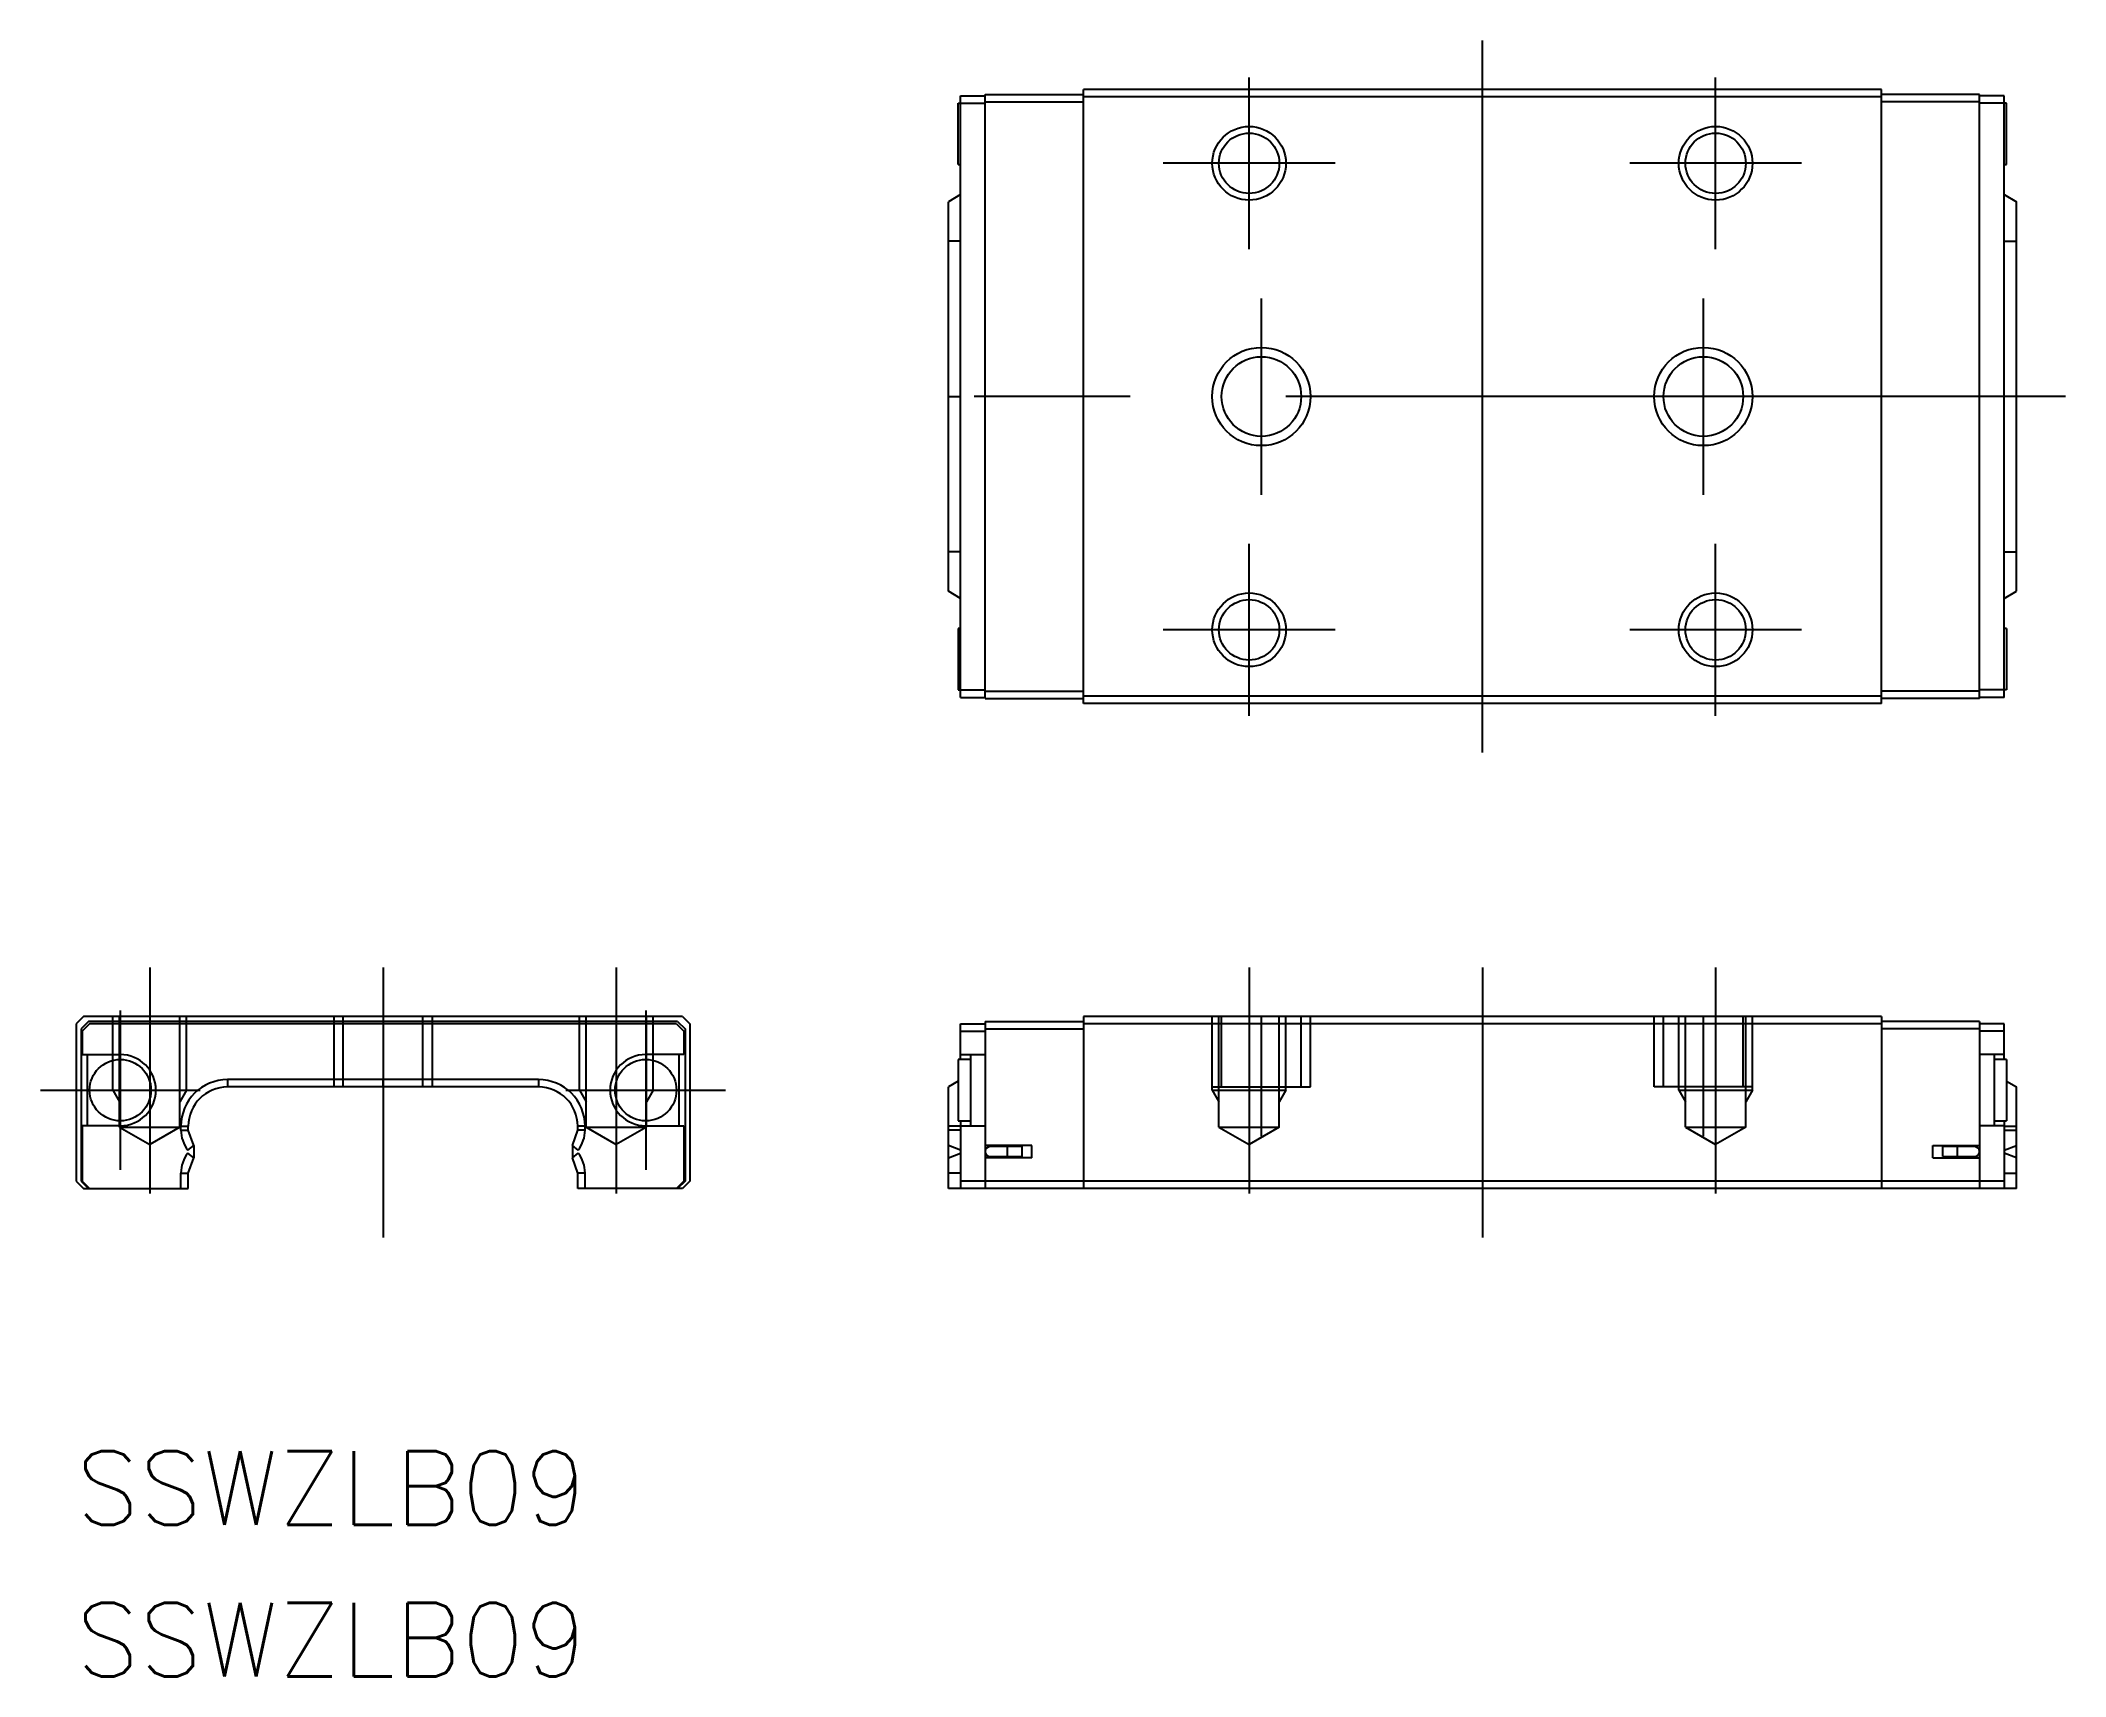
# Model space of a CAD drawing. Extents: x -58.7 to 23.8, y -52.1 to 14.5.
import ezdxf

# ---------------------------------------------------------------- set-up
doc = ezdxf.new("R2010")
doc.units = 0
doc.linetypes.add('CENTER', pattern=[50.8, 31.75, -6.35, 6.35, -6.35])
doc.linetypes.add('DASHED', pattern=[19.05, 12.7, -6.35])
doc.layers.get('0').update_dxf_attribs({"linetype": 'CONTINUOUS'})
doc.layers.add('CENTER', color=1, linetype='CONTINUOUS')
doc.styles.get("Standard").update_dxf_attribs({"font": 'txt.shx', "height": 3, "bigfont": 'bigfont.shx'})

msp = doc.modelspace()

# ---------------------------------------------------------------- linework, layer by layer
at = {"color": 7, "linetype": 'CONTINUOUS'}
for p, q in [((16.25, 12.5), (-16.25, 12.5)), ((-16.25, -12.5), (-16.25, 12.5)), ((16.25, -12.5), (16.25, 12.5)), ((-21.35, 11.95), (-20.25, 11.95)), ((-21.35, 9.45), (-21.35, 11.95)), ((-21.25, 12.25), (-20.25, 12.25)), ((-21.25, -12.25), (-21.25, 12.25)), ((-20.25, -12.3), (-20.25, 12.3)), ((-20.25, 12.3), (-16.25, 12.3)), ((-20.25, 12), (-16.25, 12)), ((16.25, 12.2), (-16.25, 12.2)), ((20.25, 12.3), (16.25, 12.3)), ((20.25, 12), (16.25, 12)), ((20.25, -12.3), (20.25, 12.3)), ((21.25, 12.25), (20.25, 12.25)), ((21.35, 11.95), (20.25, 11.95)), ((21.25, -12.25), (21.25, 12.25)), ((21.35, 9.45), (21.35, 11.95)), ((-21.35, 9.45), (-21.25, 9.45)), ((21.25, 9.45), (21.35, 9.45)), ((-21.25, 8.23), (-21.75, 7.93)), ((-21.75, -7.93), (-21.75, 7.93)), ((21.25, 8.23), (21.75, 7.93)), ((21.75, -7.93), (21.75, 7.93)), ((-21.25, 6.33), (-21.75, 6.33)), ((21.25, 6.33), (21.75, 6.33)), ((-21.75, 0), (-21.25, 0)), ((21.75, 0), (21.25, 0)), ((-21.25, -6.33), (-21.75, -6.33)), ((21.25, -6.33), (21.75, -6.33)), ((-21.25, -8.23), (-21.75, -7.93)), ((21.25, -8.23), (21.75, -7.93)), ((-21.25, -9.45), (-21.35, -9.45)), ((-21.35, -9.45), (-21.35, -11.95)), ((21.35, -9.45), (21.25, -9.45)), ((21.35, -9.45), (21.35, -11.95)), ((-21.35, -11.95), (-20.25, -11.95)), ((-21.25, -12.25), (-20.25, -12.25)), ((-20.25, -12), (-16.25, -12)), ((-20.25, -12.3), (-16.25, -12.3)), ((16.25, -12.2), (-16.25, -12.2)), ((20.25, -12), (16.25, -12)), ((20.25, -12.3), (16.25, -12.3)), ((21.35, -11.95), (20.25, -11.95)), ((21.25, -12.25), (20.25, -12.25)), ((16.25, -12.5), (-16.25, -12.5)), ((-56.974, -25.247), (-57.274, -25.547)), ((-57.274, -25.547), (-57.274, -31.947)), ((-56.774, -25.447), (-57.074, -25.747)), ((-56.724, -25.547), (-57.024, -25.847)), ((-32.574, -25.247), (-56.974, -25.247)), ((-32.774, -25.447), (-56.774, -25.447)), ((-32.824, -25.547), (-56.724, -25.547)), ((-32.824, -25.547), (-32.524, -25.847)), ((-32.774, -25.447), (-32.474, -25.747)), ((-32.574, -25.247), (-32.274, -25.547)), ((-32.274, -25.547), (-32.274, -31.947)), ((-21.25, -25.547), (-20.25, -25.547)), ((-21.25, -26.997), (-21.25, -25.547)), ((-20.25, -25.447), (-20.25, -32.247)), ((-20.25, -25.447), (-16.25, -25.447)), ((-16.25, -25.247), (-16.25, -32.247)), ((16.25, -25.247), (-16.25, -25.247)), ((16.25, -25.547), (-16.25, -25.547)), ((16.25, -25.247), (16.25, -32.247)), ((20.25, -25.447), (16.25, -25.447)), ((20.25, -25.447), (20.25, -32.247)), ((21.25, -25.547), (20.25, -25.547)), ((21.25, -26.997), (21.25, -25.547)), ((-57.074, -25.747), (-57.074, -31.947)), ((-57.024, -25.847), (-57.024, -26.797)), ((-32.524, -25.847), (-32.524, -26.797)), ((-32.474, -25.747), (-32.474, -31.947)), ((-21.25, -25.847), (-20.25, -25.847)), ((-20.25, -25.747), (-16.25, -25.747)), ((20.25, -25.747), (16.25, -25.747)), ((21.25, -25.847), (20.25, -25.847)), ((-57.024, -26.797), (-55.474, -26.797)), ((-56.824, -26.797), (-56.824, -29.697)), ((-32.524, -26.797), (-34.074, -26.797)), ((-32.724, -26.797), (-32.724, -29.697)), ((-21.35, -26.997), (-21.35, -29.497)), ((-20.85, -26.997), (-21.35, -26.997)), ((-21.25, -26.797), (-20.25, -26.797)), ((-20.85, -26.797), (-20.85, -29.697)), ((21.25, -26.797), (20.25, -26.797)), ((20.85, -26.797), (20.85, -29.697)), ((21.35, -26.997), (20.85, -26.997)), ((21.35, -26.997), (21.35, -29.497)), ((-51.104, -27.817), (-51.104, -28.117)), ((-38.444, -27.817), (-51.104, -27.817)), ((-44.774, -28.117), (-44.774, -27.817)), ((-38.444, -27.817), (-38.444, -28.117)), ((-21.35, -27.877), (-21.75, -28.117)), ((21.35, -27.877), (21.75, -28.117)), ((-38.444, -28.117), (-51.104, -28.117)), ((-21.75, -32.247), (-21.75, -28.117)), ((21.75, -32.247), (21.75, -28.117)), ((-21.35, -29.497), (-20.85, -29.497)), ((-21.25, -29.497), (-21.25, -32.247)), ((20.85, -29.497), (21.35, -29.497)), ((21.25, -29.497), (21.25, -32.247)), ((-57.074, -30.497), (-57.024, -30.497)), ((-57.024, -29.697), (-57.024, -31.947)), ((-55.474, -29.697), (-57.024, -29.697)), ((-53.004, -29.717), (-52.704, -29.717)), ((-53.004, -29.873), (-53.004, -29.717)), ((-53.004, -29.873), (-52.704, -29.873)), ((-52.72, -30.685), (-52.485, -30.497)), ((-52.704, -29.873), (-52.704, -29.717)), ((-52.485, -30.497), (-52.704, -29.873)), ((-52.485, -30.497), (-52.485, -30.997)), ((-37.063, -30.497), (-36.844, -29.873)), ((-37.063, -30.497), (-37.063, -30.997)), ((-36.829, -30.685), (-37.063, -30.497)), ((-36.844, -29.873), (-36.844, -29.717)), ((-36.544, -29.717), (-36.844, -29.717)), ((-36.544, -29.873), (-36.844, -29.873)), ((-36.544, -29.873), (-36.544, -29.717)), ((-34.074, -29.697), (-32.524, -29.697)), ((-32.524, -29.697), (-32.524, -31.947)), ((-32.474, -30.497), (-32.524, -30.497)), ((-21.25, -29.717), (-21.75, -29.717)), ((-21.25, -29.873), (-21.75, -29.873)), ((-21.25, -30.685), (-21.75, -30.497)), ((-21.25, -29.697), (-20.25, -29.697)), ((-18.35, -30.497), (-20.25, -30.497)), ((-19.75, -30.547), (-19.75, -30.497)), ((-19.421, -30.547), (-19.421, -30.497)), ((-18.35, -30.997), (-18.35, -30.497)), ((18.35, -30.497), (20.25, -30.497)), ((18.35, -30.997), (18.35, -30.497)), ((19.421, -30.547), (19.421, -30.497)), ((19.75, -30.547), (19.75, -30.497)), ((21.25, -29.697), (20.25, -29.697)), ((21.25, -29.717), (21.75, -29.717)), ((21.25, -29.873), (21.75, -29.873)), ((21.25, -30.685), (21.75, -30.497)), ((-57.074, -30.997), (-57.024, -30.997)), ((-52.485, -30.997), (-52.72, -30.81)), ((-52.704, -31.621), (-52.485, -30.997)), ((-37.063, -30.997), (-36.829, -30.81)), ((-36.844, -31.621), (-37.063, -30.997)), ((-32.474, -30.997), (-32.524, -30.997)), ((-21.75, -30.997), (-21.25, -30.81)), ((-18.35, -30.997), (-20.25, -30.997)), ((-18.75, -30.547), (-20.05, -30.547)), ((-20.05, -30.947), (-18.75, -30.947)), ((-19.75, -30.997), (-19.75, -30.947)), ((-19.421, -30.997), (-19.421, -30.947)), ((-19.35, -30.547), (-19.35, -30.947)), ((-18.75, -30.547), (-18.75, -30.947)), ((18.35, -30.997), (20.25, -30.997)), ((18.75, -30.947), (18.75, -30.547)), ((20.05, -30.547), (18.75, -30.547)), ((18.75, -30.947), (20.05, -30.947)), ((19.35, -30.947), (19.35, -30.547)), ((19.421, -30.997), (19.421, -30.947)), ((19.75, -30.997), (19.75, -30.947)), ((21.75, -30.997), (21.25, -30.81)), ((-57.274, -31.947), (-56.974, -32.247)), ((-57.074, -31.947), (-56.774, -32.247)), ((-57.024, -31.947), (-56.724, -32.247)), ((-53.004, -31.621), (-52.704, -31.621)), ((-53.004, -32.247), (-53.004, -31.621)), ((-52.704, -32.247), (-52.704, -31.621)), ((-36.544, -31.621), (-36.844, -31.621)), ((-36.844, -32.247), (-36.844, -31.621)), ((-36.544, -32.247), (-36.544, -31.621)), ((-32.524, -31.947), (-32.824, -32.247)), ((-32.474, -31.947), (-32.774, -32.247)), ((-32.274, -31.947), (-32.574, -32.247)), ((-21.25, -31.621), (-21.75, -31.621)), ((21.25, -31.947), (-21.25, -31.947)), ((21.25, -31.621), (21.75, -31.621)), ((-56.974, -32.247), (-52.704, -32.247)), ((-32.574, -32.247), (-36.844, -32.247)), ((21.75, -32.247), (-21.75, -32.247))]:
    msp.add_line(p, q, dxfattribs=at)
at = {"color": 3, "linetype": 'DASHED'}
for p, q in [((-55.774, -28.247), (-55.774, -25.247)), ((-55.504, -29.747), (-55.504, -25.247)), ((-53.045, -29.747), (-53.045, -25.247)), ((-52.774, -28.247), (-52.774, -25.247)), ((-46.774, -25.247), (-46.774, -28.117)), ((-46.395, -28.117), (-46.395, -25.247)), ((-43.153, -28.117), (-43.153, -25.247)), ((-42.774, -25.247), (-42.774, -28.117)), ((-36.774, -28.247), (-36.774, -25.247)), ((-36.504, -29.747), (-36.504, -25.247)), ((-34.045, -29.747), (-34.045, -25.247)), ((-33.774, -28.247), (-33.774, -25.247)), ((-11, -28.247), (-11, -25.247)), ((-10.729, -29.747), (-10.729, -25.247)), ((-10.621, -28.117), (-10.621, -25.247)), ((-8.27, -29.747), (-8.27, -25.247)), ((-8, -28.247), (-8, -25.247)), ((-7.379, -28.117), (-7.379, -25.247)), ((-7, -28.117), (-7, -25.247)), ((7, -28.117), (7, -25.247)), ((7.379, -28.117), (7.379, -25.247)), ((8, -28.247), (8, -25.247)), ((8.27, -29.747), (8.27, -25.247)), ((10.621, -28.117), (10.621, -25.247)), ((10.729, -29.747), (10.729, -25.247)), ((11, -28.247), (11, -25.247)), ((-55.774, -28.247), (-55.504, -28.716)), ((-55.774, -28.247), (-52.774, -28.247)), ((-52.774, -28.247), (-53.045, -28.716)), ((-36.774, -28.247), (-33.774, -28.247)), ((-36.774, -28.247), (-36.504, -28.716)), ((-33.774, -28.247), (-34.045, -28.716)), ((-11, -28.117), (-7, -28.117)), ((-11, -28.247), (-8, -28.247)), ((-11, -28.247), (-10.729, -28.716)), ((-8, -28.247), (-8.27, -28.716)), ((11, -28.117), (7, -28.117)), ((8, -28.247), (11, -28.247)), ((8, -28.247), (8.27, -28.716)), ((11, -28.247), (10.729, -28.716)), ((-55.504, -29.747), (-53.045, -29.747)), ((-55.504, -29.747), (-54.274, -30.457)), ((-53.045, -29.747), (-54.274, -30.457)), ((-36.504, -29.747), (-34.045, -29.747)), ((-36.504, -29.747), (-35.274, -30.457)), ((-34.045, -29.747), (-35.274, -30.457)), ((-10.729, -29.747), (-8.27, -29.747)), ((-10.729, -29.747), (-9.5, -30.457)), ((-8.27, -29.747), (-9.5, -30.457)), ((8.27, -29.747), (10.729, -29.747)), ((8.27, -29.747), (9.5, -30.457)), ((10.729, -29.747), (9.5, -30.457))]:
    msp.add_line(p, q, dxfattribs=at)
at = {"color": 3, "linetype": 'CONTINUOUS'}
for centre, radius in [((-9.5, 9.5), 1.5), ((9.5, 9.5), 1.5), ((-9, 0), 2), ((9, 0), 2), ((-9.5, -9.5), 1.5), ((9.5, -9.5), 1.5)]:
    msp.add_circle(centre, radius, dxfattribs=at)
at = {"color": 7, "linetype": 'CONTINUOUS'}
for centre, radius in [((-9.5, 9.5), 1.23), ((9.5, 9.5), 1.23), ((-9, 0), 1.621), ((9, 0), 1.621), ((-9.5, -9.5), 1.23), ((9.5, -9.5), 1.23), ((-55.474, -28.247), 1.25), ((-34.074, -28.247), 1.25)]:
    msp.add_circle(centre, radius, dxfattribs=at)
for centre, radius, start, end in [((-55.474, -28.247), 1.45, 270, 90), ((-34.074, -28.247), 1.45, 90, 270), ((-51.104, -29.717), 1.9, 90.00083, 179.99917), ((-38.444, -29.717), 1.9, 0.00083, 89.99917), ((-51.104, -29.717), 1.6, 90, 180), ((-38.444, -29.717), 1.6, 0, 90), ((-51.705, -29.873), 1.3, 179.99768, 218.64603), ((-37.844, -29.873), 1.3, 321.35397, 0.00232), ((-51.705, -31.621), 1.3, 141.35397, 180.00232), ((-37.844, -31.621), 1.3, 359.99768, 38.64603), ((-20.05, -30.747), 0.2, 90, 270), ((20.05, -30.747), 0.2, 270, 90)]:
    msp.add_arc(centre, radius, start, end, dxfattribs=at)
at = {"layer": 'CENTER', "color": 1, "linetype": 'CENTER'}
for p, q in [((0, -14.5), (0, 14.5)), ((-9.5, 6), (-9.5, 13)), ((9.5, 6), (9.5, 13)), ((-6, 9.5), (-13, 9.5)), ((13, 9.5), (6, 9.5)), ((-9, -4), (-9, 4)), ((9, -4), (9, 4)), ((23.75, 0), (-23.75, 0)), ((-9.5, -13), (-9.5, -6)), ((9.5, -13), (9.5, -6)), ((-6, -9.5), (-13, -9.5)), ((13, -9.5), (6, -9.5)), ((-54.274, -23.247), (-54.274, -32.457)), ((-44.774, -23.247), (-44.774, -34.247)), ((-35.274, -23.247), (-35.274, -32.457)), ((-9.5, -23.247), (-9.5, -32.457)), ((0, -23.247), (0, -34.247)), ((9.5, -23.247), (9.5, -32.457)), ((-55.474, -24.997), (-55.474, -31.497)), ((-34.074, -24.997), (-34.074, -31.497)), ((-9, -30.117), (-9, -25.247)), ((9, -30.117), (9, -25.247)), ((-58.724, -28.247), (-52.224, -28.247)), ((-37.324, -28.247), (-30.824, -28.247))]:
    msp.add_line(p, q, dxfattribs=at)

# ---------------------------------------------------------------- texts
at = {"color": 7, "linetype": 'CONTINUOUS'}
for p in [(-57.274, -45.947), (-57.274, -52.125)]:
    msp.add_text('SSWZLB09', height=3, dxfattribs=at).set_placement(p)

doc.saveas('drawing.dxf')
